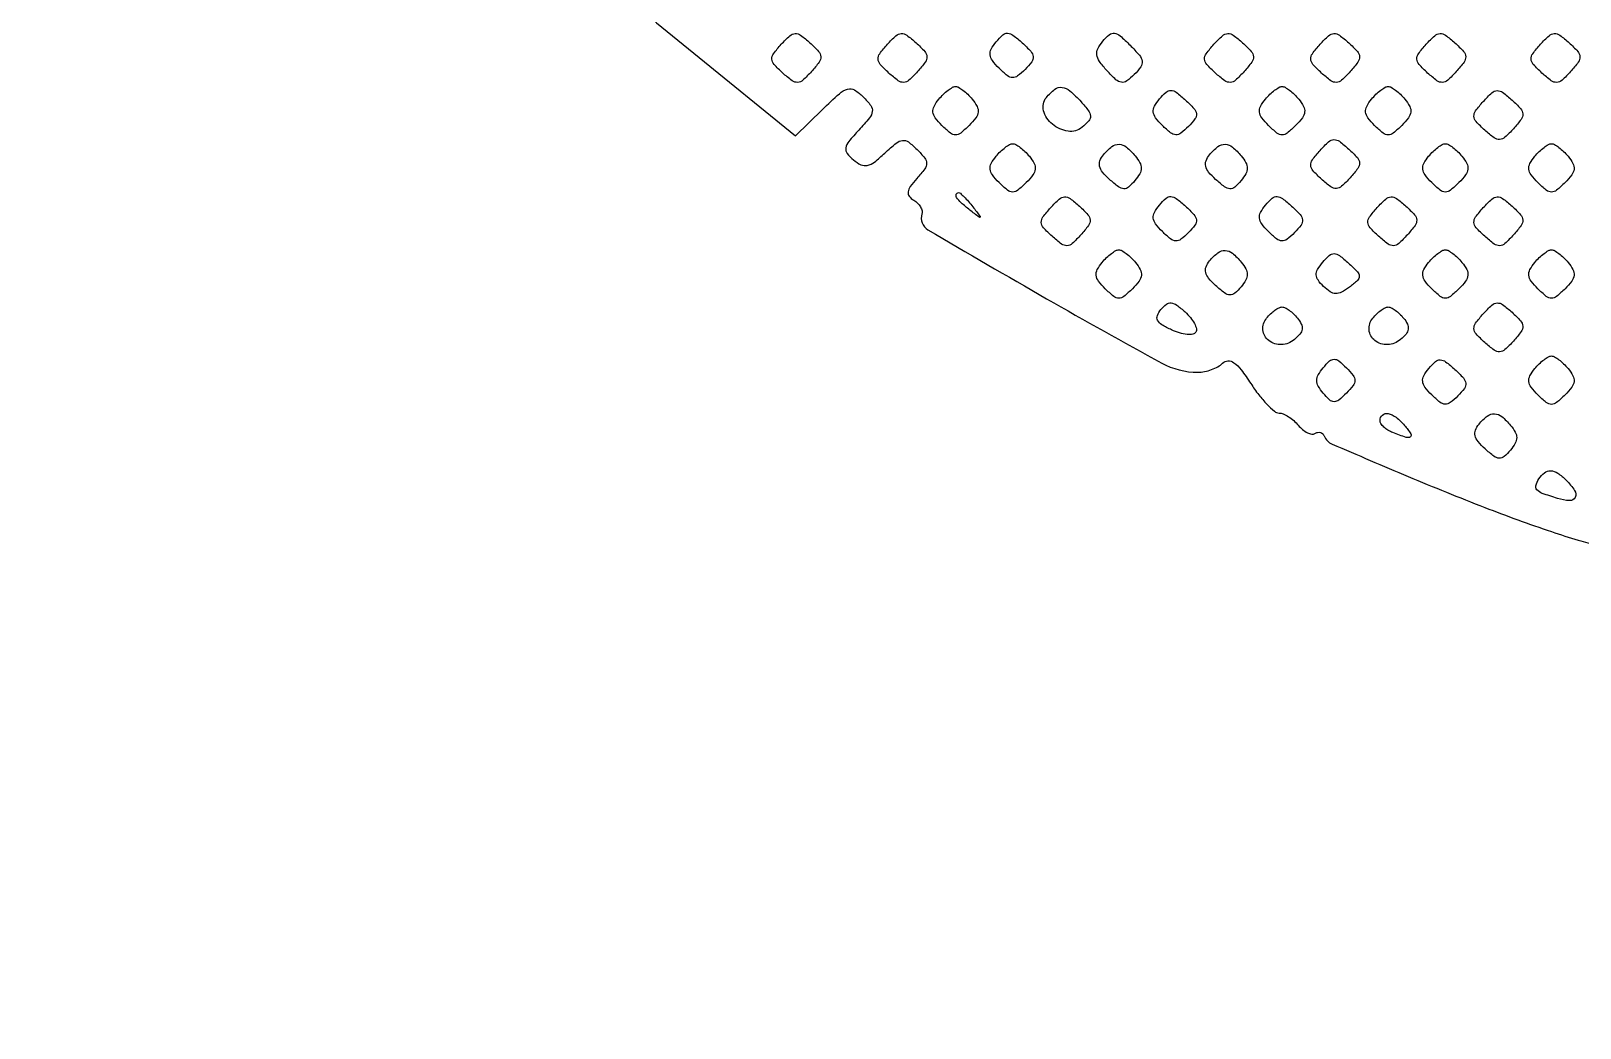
# Model space of a CAD drawing. Extents: x 0 to 1066, y 0 to 761.
# Drawn here: x 249.29 to 265.35, y 519.76 to 530.09 of the extents above; entities that cross this region are included whole.
import ezdxf

# ---------------------------------------------------------------- set-up
doc = ezdxf.new("R2010")
doc.units = 0
doc.header["$MEASUREMENT"] = 0

msp = doc.modelspace()

# ---------------------------------------------------------------- linework, layer by layer
for points in [[(183.390323, 95.266879, 0.000001), (192.989143, 95.254457, 0.000118)], [(111.744029, 619.446938, -0.000004), (103.636415, 618.433797, -0.031087)], [(119.687361, 556.989835, -0.000014), (111.744029, 555.996938, -0.000004), (103.636415, 554.983797, -0.031087)], [(111.744029, 492.546938, -0.000004), (103.636415, 491.533797, -0.031087)], [(111.744029, 429.096938, -0.000004), (103.636415, 428.083797, -0.031087)], [(255.285095, 530.579454, 0.002166), (256.163628, 529.85807), (257.215957, 529.001582), (257.496857, 529.273841, -0.010463), (257.671865, 529.436504, -0.108059), (257.757217, 529.484543, -0.214618), (257.828908, 529.475501, -0.059349), (257.920263, 529.403594, -0.036531), (257.997782, 529.313837, -0.19552), (258.013658, 529.252473, -0.140178), (257.984417, 529.185477, -0.016029), (257.874367, 529.060541, 0.016268), (257.769383, 528.941241, 0.128173), (257.73863, 528.874916, 0.211777), (257.752291, 528.818646, 0.055684), (257.818162, 528.750281, 0.065912), (257.895584, 528.701623, 0.162457), (257.961493, 528.69452, 0.111955), (258.034429, 528.728654, 0.023375), (258.142429, 528.821005, -0.016967), (258.261963, 528.925899, -0.144026), (258.327065, 528.953442, -0.192479), (258.387299, 528.937022, -0.03475), (258.47662, 528.859323, -0.026109), (258.556727, 528.770382, -0.172627), (258.576317, 528.714844, -0.16222), (258.557041, 528.657525, -0.02238), (258.475785, 528.559236, 0.024734), (258.407133, 528.475392, 0.12311), (258.384082, 528.419579, 0.205711), (258.395843, 528.375207, 0.088322), (258.44244, 528.333527, -0.05601), (258.482568, 528.302029, -0.063572), (258.512784, 528.26361, -0.073214), (258.529047, 528.224413, -0.140177), (258.527986, 528.190641, 0.350378), (258.589959, 528.028013, 0.003027), (259.820378, 527.312635, 0.005466), (261.012868, 526.646148, 0.125331), (261.388848, 526.5504, 0.050598), (261.457225, 526.557337, 0.038103), (261.529925, 526.578115, 0.038991), (261.595938, 526.60859, 0.068848), (261.643711, 526.644751, -0.1925), (261.69955, 526.668692, -0.163796), (261.761188, 526.649625, -0.074867), (261.835943, 526.576531, -0.018049), (261.935581, 526.434298, 0.020321), (262.018194, 526.3175, 0.02689), (262.1031, 526.218723, 0.026335), (262.179928, 526.146524, 0.174415), (262.228491, 526.128447, -0.098472), (262.272475, 526.119197, -0.040612), (262.326571, 526.090704, -0.03815), (262.381377, 526.049709, -0.039917), (262.428427, 526.001431, 0.045797), (262.473435, 525.95632, 0.060356), (262.522174, 525.924773, 0.074335), (262.567117, 525.9106, 0.179559), (262.60076, 525.917359, -0.094407), (262.628797, 525.928082, -0.113014), (262.656971, 525.926729, -0.117986), (262.680865, 525.913427, -0.109663), (262.696924, 525.890425, 0.195837), (262.779774, 525.806308, 0.001968), (263.567157, 525.471299, 0.006999), (264.36094, 525.150254, 0.011057), (265.051155, 524.899692, 0.009825), (265.329715, 524.811547, 0.026465), (265.531662, 524.763432, 0.032857)], [(352.558836, 95.240684, -0.000004), (375.624384, 95.211821, -0.198594)], [(479.458836, 95.240684, -0.000004), (502.524384, 95.211821, -0.198594)], [(289.192229, 95.24091, -0.000004), (312.172908, 95.212432, -0.198597)], [(393.551703, 95.267421, -0.000028), (416.092229, 95.24091, -0.000004), (439.072908, 95.212432, -0.198597)], [(542.992229, 95.24091, -0.000004), (565.972908, 95.212432, -0.198597)], [(606.442229, 95.24091, -0.000004), (629.422908, 95.212432, -0.198597)], [(669.892229, 95.24091, -0.000004), (692.872908, 95.212432, -0.198597)]]:
    msp.add_lwpolyline(points, format="xyb")
for points in [[(409.06215, 749.15415), (40.8618, 749.132981), (40.8618, 380.65769), (40.8618, 12.1824), (501.2973, 12.1824), (961.7328, 12.1824), (961.7328, 380.646631), (961.7328, 749.110861), (961.41555, 749.1633, 0.040886), (961.153339, 749.184871, 0.000002), (934.190609, 749.194398, 0.000089), (904.448031, 749.199508, 0.000054), (869.1804, 749.195529, -0.000029), (813.61687, 749.186499, -0.000004), (696.10453, 749.175037, -0.000004), (556.774728, 749.163736, -0.000004)], [(257.382453, 529.666183, -0.02398), (257.293774, 529.577169, -0.174102), (257.238927, 529.55433, -0.174102), (257.18208, 529.571598, -0.02398), (257.084983, 529.651347, -0.02398), (256.995969, 529.740026, -0.174102), (256.97313, 529.794873, -0.174102), (256.990398, 529.85172, -0.02398), (257.070147, 529.948817, -0.02398), (257.158826, 530.037831, -0.174102), (257.213673, 530.06067, -0.174102), (257.27052, 530.043402, -0.02398), (257.367617, 529.963653, -0.02398), (257.456631, 529.874974, -0.174102), (257.47947, 529.820127, -0.174102), (257.462202, 529.76328, -0.02398)], [(258.482253, 529.666183, -0.02398), (258.393574, 529.577169, -0.174102), (258.338727, 529.55433, -0.174102), (258.28188, 529.571598, -0.02398), (258.184783, 529.651347, -0.02398), (258.095769, 529.740026, -0.174102), (258.07293, 529.794873, -0.174102), (258.090198, 529.85172, -0.02398), (258.169947, 529.948817, -0.02398), (258.258626, 530.037831, -0.174102), (258.313473, 530.06067, -0.174102), (258.37032, 530.043402, -0.02398), (258.467417, 529.963653, -0.02398), (258.556431, 529.874974, -0.174102), (258.57927, 529.820127, -0.174102), (258.562002, 529.76328, -0.02398)], [(259.597733, 529.689276, -0.032765), (259.519526, 529.620698, -0.175772), (259.466363, 529.60388, -0.16096), (259.412061, 529.624367, -0.026367), (259.327417, 529.700525, -0.033507), (259.257517, 529.78048, -0.136279), (259.233746, 529.839902, -0.154683), (259.245499, 529.8987, -0.04716), (259.297248, 529.974588, -0.03721), (259.365678, 530.045569, -0.195145), (259.415704, 530.063482, -0.153765), (259.471298, 530.043394, -0.020926), (259.567564, 529.963339, -0.023561), (259.655133, 529.876245, -0.159165), (259.680041, 529.821258, -0.189926), (259.665407, 529.767493, -0.036086)], [(260.728859, 529.636002, -0.038997), (260.650208, 529.568748, -0.195107), (260.595049, 529.555009, -0.153005), (260.53776, 529.582324, -0.02167), (260.444919, 529.67638, -0.027932), (260.367409, 529.772286, -0.120855), (260.340226, 529.839692, -0.154677), (260.35067, 529.90275, -0.055472), (260.401311, 529.979726, -0.045753), (260.469566, 530.048149, -0.212214), (260.522004, 530.063056, -0.143884), (260.581193, 530.036121, -0.018134), (260.685251, 529.939349, -0.020205), (260.781221, 529.835293, -0.141383), (260.809327, 529.772973, -0.191446), (260.79544, 529.71511, -0.042913)], [(261.866253, 529.666183, -0.02398), (261.777574, 529.577169, -0.174102), (261.722727, 529.55433, -0.174102), (261.66588, 529.571598, -0.02398), (261.568783, 529.651347, -0.02398), (261.479769, 529.740026, -0.174102), (261.45693, 529.794873, -0.174102), (261.474198, 529.85172, -0.02398), (261.553947, 529.948817, -0.02398), (261.642626, 530.037831, -0.174102), (261.697473, 530.06067, -0.174102), (261.75432, 530.043402, -0.02398), (261.851417, 529.963653, -0.02398), (261.940431, 529.874974, -0.174102), (261.96327, 529.820127, -0.174102), (261.946002, 529.76328, -0.02398)], [(262.966053, 529.666183, -0.02398), (262.877374, 529.577169, -0.174102), (262.822527, 529.55433, -0.174102), (262.76568, 529.571598, -0.02398), (262.668583, 529.651347, -0.02398), (262.579569, 529.740026, -0.174102), (262.55673, 529.794873, -0.174102), (262.573998, 529.85172, -0.02398), (262.653747, 529.948817, -0.02398), (262.742426, 530.037831, -0.174102), (262.797273, 530.06067, -0.174102), (262.85412, 530.043402, -0.02398), (262.951217, 529.963653, -0.02398), (263.040231, 529.874974, -0.174102), (263.06307, 529.820127, -0.174102), (263.045802, 529.76328, -0.02398)], [(264.065853, 529.666183, -0.02398), (263.977174, 529.577169, -0.174102), (263.922327, 529.55433, -0.174102), (263.86548, 529.571598, -0.02398), (263.768383, 529.651347, -0.02398), (263.679369, 529.740026, -0.174102), (263.65653, 529.794873, -0.174102), (263.673798, 529.85172, -0.02398), (263.753547, 529.948817, -0.02398), (263.842226, 530.037831, -0.174102), (263.897073, 530.06067, -0.174102), (263.95392, 530.043402, -0.02398), (264.051017, 529.963653, -0.02398), (264.140031, 529.874974, -0.174102), (264.16287, 529.820127, -0.174102), (264.145602, 529.76328, -0.02398)], [(265.250253, 529.666183, -0.02398), (265.161574, 529.577169, -0.174102), (265.106727, 529.55433, -0.174102), (265.04988, 529.571598, -0.02398), (264.952783, 529.651347, -0.02398), (264.863769, 529.740026, -0.174102), (264.84093, 529.794873, -0.174102), (264.858198, 529.85172, -0.02398), (264.937947, 529.948817, -0.02398), (265.026626, 530.037831, -0.174102), (265.081473, 530.06067, -0.174102), (265.13832, 530.043402, -0.02398), (265.235417, 529.963653, -0.02398), (265.324431, 529.874974, -0.174102), (265.34727, 529.820127, -0.174102), (265.330002, 529.76328, -0.02398)], [(259.048724, 529.380254, -0.049584), (259.09887, 529.305945, -0.154071), (259.110081, 529.247275, -0.133994), (259.086055, 529.187696, -0.03393), (259.016783, 529.108325, -0.024449), (258.929157, 529.028875, -0.173619), (258.876, 529.009843, -0.173619), (258.822843, 529.028875, -0.024449), (258.735217, 529.108325, -0.03393), (258.665945, 529.187696, -0.133994), (258.641919, 529.247275, -0.154071), (258.65313, 529.305945, -0.049584), (258.703276, 529.380254, -0.026473), (258.749636, 529.430453, -0.030708), (258.798911, 529.472876, -0.032126), (258.8443, 529.502951, -0.13098), (258.876, 529.5114, -0.13098), (258.9077, 529.502951, -0.032126), (258.953089, 529.472876, -0.030708), (259.002364, 529.430453, -0.026473)], [(260.176322, 529.35433, -0.021827), (260.254057, 529.260512, -0.152385), (260.273988, 529.205196, -0.193694), (260.25644, 529.155474, -0.039059), (260.187847, 529.088854, -0.212479), (260.041956, 529.04785, -0.138237), (259.879538, 529.120278, -0.151899), (259.788276, 529.261072, -0.246396), (259.817258, 529.397342, -0.056127), (259.90565, 529.482359, -0.195697), (259.980521, 529.502861, -0.150375), (260.061569, 529.466888, -0.029755)], [(261.289733, 529.097076, -0.032765), (261.211526, 529.028498, -0.175772), (261.158363, 529.01168, -0.16096), (261.104061, 529.032167, -0.026367), (261.019417, 529.108325, -0.033507), (260.949517, 529.18828, -0.136279), (260.925746, 529.247702, -0.154683), (260.937499, 529.3065, -0.04716), (260.989248, 529.382388, -0.03721), (261.057678, 529.453369, -0.195145), (261.107704, 529.471282, -0.153765), (261.163298, 529.451194, -0.020926), (261.259564, 529.371139, -0.023561), (261.347133, 529.284045, -0.159165), (261.372041, 529.229058, -0.189926), (261.357407, 529.175293, -0.036086)], [(262.432724, 529.380254, -0.049584), (262.48287, 529.305945, -0.154071), (262.494081, 529.247275, -0.133994), (262.470055, 529.187696, -0.03393), (262.400783, 529.108325, -0.024449), (262.313157, 529.028875, -0.173619), (262.26, 529.009843, -0.173619), (262.206843, 529.028875, -0.024449), (262.119217, 529.108325, -0.03393), (262.049945, 529.187696, -0.133994), (262.025919, 529.247275, -0.154071), (262.03713, 529.305945, -0.049584), (262.087276, 529.380254, -0.026473), (262.133636, 529.430453, -0.030708), (262.182911, 529.472876, -0.032126), (262.2283, 529.502951, -0.13098), (262.26, 529.5114, -0.13098), (262.2917, 529.502951, -0.032126), (262.337089, 529.472876, -0.030708), (262.386364, 529.430453, -0.026473)], [(263.532524, 529.380254, -0.049584), (263.58267, 529.305945, -0.154071), (263.593881, 529.247275, -0.133994), (263.569855, 529.187696, -0.03393), (263.500583, 529.108325, -0.024449), (263.412957, 529.028875, -0.173619), (263.3598, 529.009843, -0.173619), (263.306643, 529.028875, -0.024449), (263.219017, 529.108325, -0.03393), (263.149745, 529.187696, -0.133994), (263.125719, 529.247275, -0.154071), (263.13693, 529.305945, -0.049584), (263.187076, 529.380254, -0.026473), (263.233436, 529.430453, -0.030708), (263.282711, 529.472876, -0.032126), (263.3281, 529.502951, -0.13098), (263.3598, 529.5114, -0.13098), (263.3915, 529.502951, -0.032126), (263.436889, 529.472876, -0.030708), (263.486164, 529.430453, -0.026473)], [(264.658053, 529.073983, -0.02398), (264.569374, 528.984969, -0.174102), (264.514527, 528.96213, -0.174102), (264.45768, 528.979398, -0.02398), (264.360583, 529.059147, -0.02398), (264.271569, 529.147826, -0.174102), (264.24873, 529.202673, -0.174102), (264.265998, 529.25952, -0.02398), (264.345747, 529.356617, -0.02398), (264.434426, 529.445631, -0.174102), (264.489273, 529.46847, -0.174102), (264.54612, 529.451202, -0.02398), (264.643217, 529.371453, -0.02398), (264.732231, 529.282774, -0.174102), (264.75507, 529.227927, -0.174102), (264.737802, 529.17108, -0.02398)], [(259.640924, 528.788054, -0.049584), (259.69107, 528.713745, -0.154071), (259.702281, 528.655075, -0.133994), (259.678255, 528.595496, -0.03393), (259.608983, 528.516125, -0.024449), (259.521357, 528.436675, -0.173619), (259.4682, 528.417643, -0.173619), (259.415043, 528.436675, -0.024449), (259.327417, 528.516125, -0.03393), (259.258145, 528.595496, -0.133994), (259.234119, 528.655075, -0.154071), (259.24533, 528.713745, -0.049584), (259.295476, 528.788054, -0.026473), (259.341836, 528.838253, -0.030708), (259.391111, 528.880676, -0.032126), (259.4365, 528.910751, -0.13098), (259.4682, 528.9192, -0.13098), (259.4999, 528.910751, -0.032126), (259.545289, 528.880676, -0.030708), (259.594564, 528.838253, -0.026473)], [(260.7372, 528.7923, -0.046053), (260.785274, 528.722134, -0.129609), (260.799922, 528.664972, -0.127883), (260.784564, 528.607542, -0.044287), (260.735429, 528.536366, -0.040725), (260.669867, 528.46931, -0.193329), (260.620132, 528.45209, -0.150666), (260.564652, 528.472197, -0.022196), (260.471569, 528.549207, -0.034922), (260.399506, 528.624209, -0.114881), (260.368813, 528.685107, -0.153634), (260.372664, 528.742661, -0.080432), (260.409458, 528.805142, -0.054416), (260.495672, 528.888632, -0.176753), (260.570256, 528.912584, -0.165099), (260.646108, 528.883476, -0.046137)], [(261.837, 528.7923, -0.046053), (261.885074, 528.722134, -0.129609), (261.899722, 528.664972, -0.127883), (261.884364, 528.607542, -0.044287), (261.835229, 528.536366, -0.040725), (261.769667, 528.46931, -0.193329), (261.719932, 528.45209, -0.150666), (261.664452, 528.472197, -0.022196), (261.571369, 528.549207, -0.034922), (261.499306, 528.624209, -0.114881), (261.468613, 528.685107, -0.153634), (261.472464, 528.742661, -0.080432), (261.509258, 528.805142, -0.054416), (261.595472, 528.888632, -0.176753), (261.670056, 528.912584, -0.165099), (261.745908, 528.883476, -0.046137)], [(262.966053, 528.566383, -0.02398), (262.877374, 528.477369, -0.174102), (262.822527, 528.45453, -0.174102), (262.76568, 528.471798, -0.02398), (262.668583, 528.551547, -0.02398), (262.579569, 528.640226, -0.174102), (262.55673, 528.695073, -0.174102), (262.573998, 528.75192, -0.02398), (262.653747, 528.849017, -0.02398), (262.742426, 528.938031, -0.174102), (262.797273, 528.96087, -0.174102), (262.85412, 528.943602, -0.02398), (262.951217, 528.863853, -0.02398), (263.040231, 528.775174, -0.174102), (263.06307, 528.720327, -0.174102), (263.045802, 528.66348, -0.02398)], [(264.124724, 528.788054, -0.049584), (264.17487, 528.713745, -0.154071), (264.186081, 528.655075, -0.133994), (264.162055, 528.595496, -0.03393), (264.092783, 528.516125, -0.024449), (264.005157, 528.436675, -0.173619), (263.952, 528.417643, -0.173619), (263.898843, 528.436675, -0.024449), (263.811217, 528.516125, -0.03393), (263.741945, 528.595496, -0.133994), (263.717919, 528.655075, -0.154071), (263.72913, 528.713745, -0.049584), (263.779276, 528.788054, -0.026473), (263.825636, 528.838253, -0.030708), (263.874911, 528.880676, -0.032126), (263.9203, 528.910751, -0.13098), (263.952, 528.9192, -0.13098), (263.9837, 528.910751, -0.032126), (264.029089, 528.880676, -0.030708), (264.078364, 528.838253, -0.026473)], [(265.224524, 528.788054, -0.049584), (265.27467, 528.713745, -0.154071), (265.285881, 528.655075, -0.133994), (265.261855, 528.595496, -0.03393), (265.192583, 528.516125, -0.024449), (265.104957, 528.436675, -0.173619), (265.0518, 528.417643, -0.173619), (264.998643, 528.436675, -0.024449), (264.911017, 528.516125, -0.03393), (264.841745, 528.595496, -0.133994), (264.817719, 528.655075, -0.154071), (264.82893, 528.713745, -0.049584), (264.879076, 528.788054, -0.026473), (264.925436, 528.838253, -0.030708), (264.974711, 528.880676, -0.032126), (265.0201, 528.910751, -0.13098), (265.0518, 528.9192, -0.13098), (265.0835, 528.910751, -0.032126), (265.128889, 528.880676, -0.030708), (265.178164, 528.838253, -0.026473)], [(259.055991, 528.26355, -0.001576), (259.130446, 528.167994, -0.377591), (259.1298, 528.1578, -0.377591), (259.119606, 528.157154, -0.001576), (259.02405, 528.231609, -0.017685), (258.934648, 528.306977, -0.065617), (258.887039, 528.363049, -0.241985), (258.883872, 528.395239, -0.307699), (258.907941, 528.4116, -0.184603), (258.925902, 528.404735, -0.013803), (258.964607, 528.36811, -0.017649), (259.009187, 528.320266, -0.012436)], [(260.174253, 527.974183, -0.02398), (260.085574, 527.885169, -0.174102), (260.030727, 527.86233, -0.174102), (259.97388, 527.879598, -0.02398), (259.876783, 527.959347, -0.02398), (259.787769, 528.048026, -0.174102), (259.76493, 528.102873, -0.174102), (259.782198, 528.15972, -0.02398), (259.861947, 528.256817, -0.02398), (259.950626, 528.345831, -0.174102), (260.005473, 528.36867, -0.174102), (260.06232, 528.351402, -0.02398), (260.159417, 528.271653, -0.02398), (260.248431, 528.182974, -0.174102), (260.27127, 528.128127, -0.174102), (260.254002, 528.07128, -0.02398)], [(261.289733, 527.997276, -0.032765), (261.211526, 527.928698, -0.175772), (261.158363, 527.91188, -0.16096), (261.104061, 527.932367, -0.026367), (261.019417, 528.008525, -0.033507), (260.949517, 528.08848, -0.136279), (260.925746, 528.147902, -0.154683), (260.937499, 528.2067, -0.04716), (260.989248, 528.282588, -0.03721), (261.057678, 528.353569, -0.195145), (261.107704, 528.371482, -0.153765), (261.163298, 528.351394, -0.020926), (261.259564, 528.271339, -0.023561), (261.347133, 528.184245, -0.159165), (261.372041, 528.129258, -0.189926), (261.357407, 528.075493, -0.036086)], [(262.389533, 527.997276, -0.032765), (262.311326, 527.928698, -0.175772), (262.258163, 527.91188, -0.16096), (262.203861, 527.932367, -0.026367), (262.119217, 528.008525, -0.033507), (262.049317, 528.08848, -0.136279), (262.025546, 528.147902, -0.154683), (262.037299, 528.2067, -0.04716), (262.089048, 528.282588, -0.03721), (262.157478, 528.353569, -0.195145), (262.207504, 528.371482, -0.153765), (262.263098, 528.351394, -0.020926), (262.359364, 528.271339, -0.023561), (262.446933, 528.184245, -0.159165), (262.471841, 528.129258, -0.189926), (262.457207, 528.075493, -0.036086)], [(263.558253, 527.974183, -0.02398), (263.469574, 527.885169, -0.174102), (263.414727, 527.86233, -0.174102), (263.35788, 527.879598, -0.02398), (263.260783, 527.959347, -0.02398), (263.171769, 528.048026, -0.174102), (263.14893, 528.102873, -0.174102), (263.166198, 528.15972, -0.02398), (263.245947, 528.256817, -0.02398), (263.334626, 528.345831, -0.174102), (263.389473, 528.36867, -0.174102), (263.44632, 528.351402, -0.02398), (263.543417, 528.271653, -0.02398), (263.632431, 528.182974, -0.174102), (263.65527, 528.128127, -0.174102), (263.638002, 528.07128, -0.02398)], [(264.658053, 527.974183, -0.02398), (264.569374, 527.885169, -0.174102), (264.514527, 527.86233, -0.174102), (264.45768, 527.879598, -0.02398), (264.360583, 527.959347, -0.02398), (264.271569, 528.048026, -0.174102), (264.24873, 528.102873, -0.174102), (264.265998, 528.15972, -0.02398), (264.345747, 528.256817, -0.02398), (264.434426, 528.345831, -0.174102), (264.489273, 528.36867, -0.174102), (264.54612, 528.351402, -0.02398), (264.643217, 528.271653, -0.02398), (264.732231, 528.182974, -0.174102), (264.75507, 528.128127, -0.174102), (264.737802, 528.07128, -0.02398)], [(260.740724, 527.688254, -0.049584), (260.79087, 527.613945, -0.154071), (260.802081, 527.555275, -0.133994), (260.778055, 527.495696, -0.03393), (260.708783, 527.416325, -0.024449), (260.621157, 527.336875, -0.173619), (260.568, 527.317843, -0.173619), (260.514843, 527.336875, -0.024449), (260.427217, 527.416325, -0.03393), (260.357945, 527.495696, -0.133994), (260.333919, 527.555275, -0.154071), (260.34513, 527.613945, -0.049584), (260.395276, 527.688254, -0.026473), (260.441636, 527.738453, -0.030708), (260.490911, 527.780876, -0.032126), (260.5363, 527.810951, -0.13098), (260.568, 527.8194, -0.13098), (260.5997, 527.810951, -0.032126), (260.645089, 527.780876, -0.030708), (260.694364, 527.738453, -0.026473)], [(261.837, 527.6925, -0.046053), (261.885074, 527.622334, -0.129609), (261.899722, 527.565172, -0.127883), (261.884364, 527.507742, -0.044287), (261.835229, 527.436566, -0.040725), (261.769667, 527.36951, -0.193329), (261.719932, 527.35229, -0.150666), (261.664452, 527.372397, -0.022196), (261.571369, 527.449407, -0.034922), (261.499306, 527.524409, -0.114881), (261.468613, 527.585307, -0.153634), (261.472464, 527.642861, -0.080432), (261.509258, 527.705342, -0.054416), (261.595472, 527.788832, -0.176753), (261.670056, 527.812784, -0.165099), (261.745908, 527.783676, -0.046137)], [(262.957163, 527.431471, -0.037106), (262.875298, 527.379637, -0.130944), (262.815191, 527.365572, -0.141387), (262.758769, 527.383736, -0.046025), (262.690267, 527.439625, -0.042483), (262.632654, 527.506715, -0.148241), (262.614348, 527.560107, -0.143933), (262.628525, 527.615638, -0.039238), (262.681248, 527.690388, -0.035991), (262.749648, 527.761685, -0.193541), (262.799144, 527.779854, -0.156087), (262.853854, 527.760488, -0.021422), (262.948143, 527.682235, -0.017332), (263.040389, 527.592746, -0.184542), (263.060436, 527.545454, -0.220002), (263.041957, 527.501396, -0.025483)], [(264.124724, 527.688254, -0.049584), (264.17487, 527.613945, -0.154071), (264.186081, 527.555275, -0.133994), (264.162055, 527.495696, -0.03393), (264.092783, 527.416325, -0.024449), (264.005157, 527.336875, -0.173619), (263.952, 527.317843, -0.173619), (263.898843, 527.336875, -0.024449), (263.811217, 527.416325, -0.03393), (263.741945, 527.495696, -0.133994), (263.717919, 527.555275, -0.154071), (263.72913, 527.613945, -0.049584), (263.779276, 527.688254, -0.026473), (263.825636, 527.738453, -0.030708), (263.874911, 527.780876, -0.032126), (263.9203, 527.810951, -0.13098), (263.952, 527.8194, -0.13098), (263.9837, 527.810951, -0.032126), (264.029089, 527.780876, -0.030708), (264.078364, 527.738453, -0.026473)], [(265.224524, 527.688254, -0.049584), (265.27467, 527.613945, -0.154071), (265.285881, 527.555275, -0.133994), (265.261855, 527.495696, -0.03393), (265.192583, 527.416325, -0.024449), (265.104957, 527.336875, -0.173619), (265.0518, 527.317843, -0.173619), (264.998643, 527.336875, -0.024449), (264.911017, 527.416325, -0.03393), (264.841745, 527.495696, -0.133994), (264.817719, 527.555275, -0.154071), (264.82893, 527.613945, -0.049584), (264.879076, 527.688254, -0.026473), (264.925436, 527.738453, -0.030708), (264.974711, 527.780876, -0.032126), (265.0201, 527.810951, -0.13098), (265.0518, 527.8194, -0.13098), (265.0835, 527.810951, -0.032126), (265.128889, 527.780876, -0.030708), (265.178164, 527.738453, -0.026473)], [(261.366684, 526.965284, -0.222436), (261.335574, 526.944924, -0.059899), (261.275038, 526.943588, -0.048683), (261.198289, 526.958736, -0.033854), (261.11554, 526.989869, -0.027163), (261.0139, 527.043021, -0.13748), (260.970185, 527.088887, -0.218565), (260.967318, 527.138439, -0.080209), (261.003791, 527.200313, -0.059011), (261.060907, 527.254619, -0.18711), (261.110807, 527.268556, -0.13466), (261.167918, 527.246714, -0.025646), (261.254935, 527.175728, -0.036589), (261.311124, 527.116856, -0.05024), (261.35173, 527.056019, -0.06103), (261.372419, 527.002078, -0.202165)], [(262.419884, 527.111525, -0.059704), (262.459613, 527.050011, -0.150414), (262.46779, 526.997888, -0.137756), (262.445347, 526.947194, -0.046911), (262.387943, 526.889666, -0.162418), (262.254447, 526.83778, -0.178191), (262.122376, 526.879214, -0.209171), (262.062047, 526.989197, -0.198041), (262.100116, 527.111525, -0.029883), (262.141563, 527.155796, -0.033076), (262.186682, 527.19322, -0.035121), (262.228985, 527.219513, -0.122075), (262.26, 527.2272, -0.122075), (262.291015, 527.219513, -0.035121), (262.333318, 527.19322, -0.033076), (262.378437, 527.155796, -0.029883)], [(263.519684, 527.111525, -0.059704), (263.559413, 527.050011, -0.150414), (263.56759, 526.997888, -0.137756), (263.545147, 526.947194, -0.046911), (263.487743, 526.889666, -0.162418), (263.354247, 526.83778, -0.178191), (263.222176, 526.879214, -0.209171), (263.161847, 526.989197, -0.198041), (263.199916, 527.111525, -0.029883), (263.241363, 527.155796, -0.033076), (263.286482, 527.19322, -0.035121), (263.328785, 527.219513, -0.122075), (263.3598, 527.2272, -0.122075), (263.390815, 527.219513, -0.035121), (263.433118, 527.19322, -0.033076), (263.478237, 527.155796, -0.029883)], [(264.658053, 526.874383, -0.02398), (264.569374, 526.785369, -0.174102), (264.514527, 526.76253, -0.174102), (264.45768, 526.779798, -0.02398), (264.360583, 526.859547, -0.02398), (264.271569, 526.948226, -0.174102), (264.24873, 527.003073, -0.174102), (264.265998, 527.05992, -0.02398), (264.345747, 527.157017, -0.02398), (264.434426, 527.246031, -0.174102), (264.489273, 527.26887, -0.174102), (264.54612, 527.251602, -0.02398), (264.643217, 527.171853, -0.02398), (264.732231, 527.083174, -0.174102), (264.75507, 527.028327, -0.174102), (264.737802, 526.97148, -0.02398)], [(262.926511, 526.334654, -0.024987), (262.847425, 526.2631, -0.173065), (262.798962, 526.245808, -0.19048), (262.753113, 526.263933, -0.031304), (262.686524, 526.334654, -0.042384), (262.635449, 526.408042, -0.131573), (262.619982, 526.4658, -0.131573), (262.635449, 526.523558, -0.042384), (262.686524, 526.596946, -0.031304), (262.753113, 526.667667, -0.19048), (262.798962, 526.685792, -0.173065), (262.847425, 526.6685, -0.024987), (262.926511, 526.596946, -0.028585), (262.997308, 526.517556, -0.169365), (263.015357, 526.4658, -0.169365), (262.997308, 526.414044, -0.028585)], [(264.081533, 526.305276, -0.032765), (264.003326, 526.236698, -0.175772), (263.950163, 526.21988, -0.16096), (263.895861, 526.240367, -0.026367), (263.811217, 526.316525, -0.033507), (263.741317, 526.39648, -0.136279), (263.717546, 526.455902, -0.154683), (263.729299, 526.5147, -0.04716), (263.781048, 526.590588, -0.03721), (263.849478, 526.661569, -0.195145), (263.899504, 526.679482, -0.153765), (263.955098, 526.659394, -0.020926), (264.051364, 526.579339, -0.023561), (264.138933, 526.492245, -0.159165), (264.163841, 526.437258, -0.189926), (264.149207, 526.383493, -0.036086)], [(265.224524, 526.588454, -0.049584), (265.27467, 526.514145, -0.154071), (265.285881, 526.455475, -0.133994), (265.261855, 526.395896, -0.03393), (265.192583, 526.316525, -0.024449), (265.104957, 526.237075, -0.173619), (265.0518, 526.218043, -0.173619), (264.998643, 526.237075, -0.024449), (264.911017, 526.316525, -0.03393), (264.841745, 526.395896, -0.133994), (264.817719, 526.455475, -0.154071), (264.82893, 526.514145, -0.049584), (264.879076, 526.588454, -0.026473), (264.925436, 526.638653, -0.030708), (264.974711, 526.681076, -0.032126), (265.0201, 526.711151, -0.13098), (265.0518, 526.7196, -0.13098), (265.0835, 526.711151, -0.032126), (265.128889, 526.681076, -0.030708), (265.178164, 526.638653, -0.026473)], [(263.529, 526.0005, -0.022736), (263.595841, 525.912074, -0.425932), (263.589488, 525.88129, -0.224183), (263.545958, 525.876002, -0.011554), (263.409019, 525.924951, -0.045844), (263.357824, 525.95019, -0.052351), (263.314509, 525.983411, -0.059761), (263.284825, 526.019191, -0.144282), (263.2752, 526.051851, -0.217383), (263.300643, 526.107607, -0.232619), (263.358331, 526.122798, -0.115644), (263.442545, 526.084185, -0.05453)], [(264.6288, 526.0005, -0.046053), (264.676874, 525.930334, -0.129609), (264.691522, 525.873172, -0.127883), (264.676164, 525.815742, -0.044287), (264.627029, 525.744566, -0.040725), (264.561467, 525.67751, -0.193329), (264.511732, 525.66029, -0.150666), (264.456252, 525.680397, -0.022196), (264.363169, 525.757407, -0.034922), (264.291106, 525.832409, -0.114881), (264.260413, 525.893307, -0.153634), (264.264264, 525.950861, -0.080432), (264.301058, 526.013342, -0.054416), (264.387272, 526.096832, -0.176753), (264.461856, 526.120784, -0.165099), (264.537708, 526.091676, -0.046137)], [(265.20408, 525.43368, -0.048399), (265.292233, 525.326583, -0.263279), (265.297805, 525.254431, -0.309091), (265.240821, 525.220778, -0.058094), (265.11525, 525.243909, -0.01037), (264.956811, 525.29623, -0.116528), (264.901458, 525.331844, -0.268265), (264.89063, 525.375542, -0.068175), (264.921421, 525.444971, -0.087563), (264.979133, 525.509686, -0.178817), (265.042955, 525.53041, -0.140098), (265.116382, 525.506215, -0.047211)]]:
    msp.add_lwpolyline(points, format="xyb", close=True)

doc.saveas('drawing.dxf')
